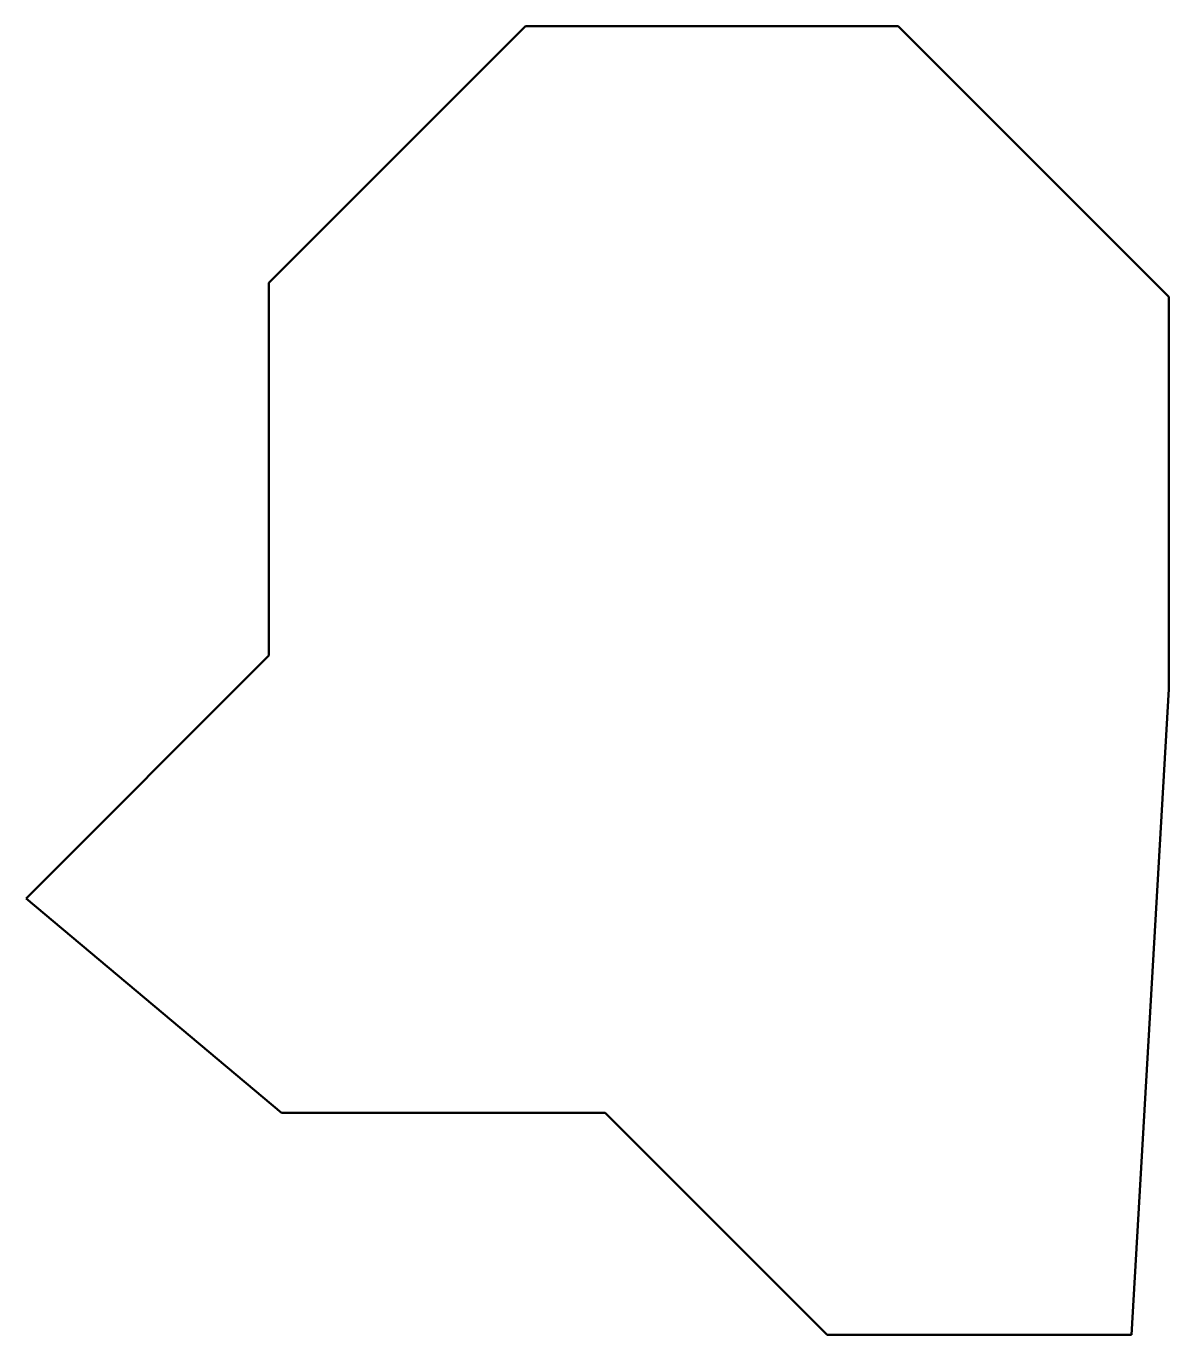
# Model space of a CAD drawing. Header units: millimetres. Extents: x 109 to 226, y 22 to 155.
import ezdxf

# ---------------------------------------------------------------- set-up
doc = ezdxf.new("R2010")
doc.units = ezdxf.units.MM
doc.layers.add('Kontur', color=170, linetype='Continuous', lineweight=50)

msp = doc.modelspace()

# ---------------------------------------------------------------- linework, layer by layer
at = {"layer": 'Kontur'}
for p, q in [((134.08, 129.23), (160.24, 155.39)), ((160.24, 155.39), (198.24, 155.39)), ((198.24, 155.39), (225.82, 127.82)), ((134.08, 91.23), (134.08, 129.23)), ((225.82, 127.82), (225.82, 87.82)), ((109.33, 66.48), (134.08, 91.23)), ((225.82, 87.82), (222, 22)), ((135.37, 44.63), (109.33, 66.48)), ((168.37, 44.63), (135.37, 44.63)), ((191, 22), (168.37, 44.63)), ((222, 22), (191, 22))]:
    msp.add_line(p, q, dxfattribs=at)

doc.saveas('drawing.dxf')
